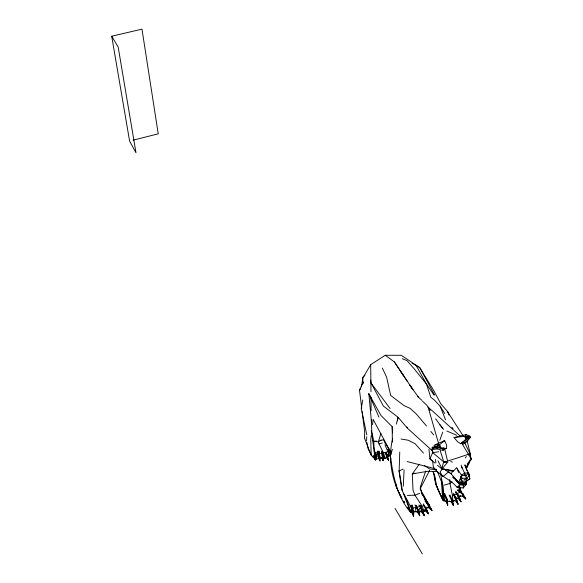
<?xml version="1.0" encoding="UTF-8"?>
<svg xmlns="http://www.w3.org/2000/svg" width="583" height="583" viewBox="0 0 583 583"><rect width="100%" height="100%" fill="white"/><g stroke="black" fill="none" stroke-linecap="round" stroke-linejoin="round"><path stroke-width="0.87" d="M370.817 380.021L370.788 382.718L390.078 408.515M376.057 452.226L375.627 460.147L374.709 456.7L376.567 456.613L376.028 454.871L375.124 454.908L375 452.27M414.331 511.204L410.971 512.486L405.338 496.497L402.554 491.454L399.144 470.955L399.756 452.109M435.8 446.789L435.88 444.428L444.683 440.61L446.782 445.572L446.257 448.465L442.439 449.697M382.331 451.708L382.171 455.753L383.031 460.679L383.519 457.444L382.608 452.503M366.576 440.843L366.743 436.652M403.305 486.12L404.106 469.905M463.223 488.022L463.398 484.969L466.152 482.811L466.283 484.152L463.223 488.022L456.999 487.257C450.316 478.832 439.196 476.231 433.358 466.888L432.608 461.131M401.279 497.394C391.543 479.751 387.833 458.325 392.629 438.635M379.008 451.198L379.963 460.905L377.762 456.496L377.624 451.271L379.008 451.198L378.724 455.542L379.963 460.905L379.97 456.037M469.774 460.045L469.621 462.268L466.582 468.127M446.359 461.772L443.714 461.867L432.681 452.648L431.967 449.726L432.192 447.168L440.653 446.899M413.813 511.415L413.595 516.553L411.46 511.757L411.358 510.096M454.157 477.411L458.012 482.381L458.602 482.389L460.074 479.328L461.976 478.337L466.305 478.235L469.366 475.874L469.541 474.373L468.346 472.93L464.942 465.613M371.254 435.428L370.744 439.888L371.218 455.483L364.47 438.081L364.703 432.214L362.145 411.591M372.493 424.737L373.105 419.388L390.901 452.481M390.304 462.559L390.938 458.151M362.772 400.004L361.234 408.486L366.816 434.969M397.409 420.839L398.08 417.268L383.395 406.089L370.89 382.688L370.693 364.63L385.254 355.28L401.242 355.28L419.665 367.589L433.621 390.289L440.741 403.72L448.393 412.436L448.903 415.038M361.3 387.003L362.99 378.323M469.06 476.719L469.541 474.373M396.338 424.111L398.08 417.268L405.644 426.1L407.663 427.747M375.882 452.058L375.124 454.908L375.627 460.147L376.567 456.613M451.198 470.43L441.703 468.798L443.714 461.867M380.925 433.512L378.323 441.943L378.979 443.896L383.563 453.078L385.13 458.537L389.495 455.294M425.699 471.042L420.285 487.206L421.866 493.648L429.431 505.395L428.257 504.018M428.009 507.115L424.205 511.444L410.366 512.012L411.591 508.42L406.045 497.962M460.074 479.328L461.488 475.211L464.906 473.061L468.346 472.93L469.366 475.874M392.454 449.347L390.224 455.629C393.124 475.385 396.819 496.556 410.366 512.012M439.837 440.26L442.73 432.09M466.538 468.215L468.929 461.736M383.519 457.444L381.617 457.626L383.519 457.444L384.175 457.917M433.89 447.496L432.484 448.414L437.155 447.766L438.802 444.304L428.097 407.065L460.599 436.397M361.7 408.005L359.478 390.071L363.435 381.945M467.442 480.436L464.527 483.387L458.602 482.389L451.213 474.008L452.976 470.488M420.103 488.889L429.649 470.423M363.158 377.456L370.693 364.63M469.687 453.253L471.304 459.156L466.225 466.845L464.928 464.819L466.983 470.583M457.626 481.361L453.283 476.967L457.954 482.615L464.469 483.62L465.948 481.543M419.25 464.192L412.298 473.95L413.004 490.099L414.943 495.164L422.048 506.037L424.205 511.444M467.683 463.594L468.747 462.122M464.469 483.62L466.473 480.837M442.402 468.834L440.092 472.026L442.781 476.624L448.852 471.72L450.127 472.922M464.418 443.503L467.238 441.367L470.445 437.192L468.812 435.253L468.156 436.419L465.394 438.314M465.256 457.925L466.364 456.482M438.394 444.341L436.529 446.716L436.959 448.881L443.787 450.659M468.346 472.93L465.985 475.896L466.305 478.235M471.304 459.156L461.867 443.328L470.066 436.179M437.979 460.898L442.111 468.79L447.766 462.064L444.712 448.932L443.401 447.904M450.848 470.998L453.567 471.042L456.627 467.566L458.646 472.427M465.686 482.156L464.527 483.387L462.086 483.015M463.674 484.67L466.684 481.522M366.904 442.49L368.223 449.056L372.464 456.846L374.767 454.587L387.906 451.832L390.923 453.304M462.931 444.494L470.445 437.192M359.478 390.071L360.746 388.846M365.024 375.212L362.48 377.587L363.071 383.665M468.003 436.31L466.648 434.43L454.04 437.571L457.866 441.965L460.803 443.721L467.42 437.884M462.72 442.023L460.803 443.721L463.062 442.963M468.229 454.842L470.095 453.195L467.238 441.367M468.754 454.827L469.993 453.734L464.571 442.468M463.398 484.969L459.885 484.903L456.999 487.257L460.796 487.242M452.022 481.813L449.952 483.496L444.173 485.151M437.031 446.578L444.683 440.61L443.218 441.674M459.018 483.926L462.341 481.347L466.859 480.764L469.92 478.818L467.573 472.23M443.065 499.42L443.925 500.899L452.86 501.788L454.303 500.68M456.474 499.012L457.917 497.904M459.36 496.796L460.803 495.688M464.928 485.034L466.283 484.152L466.079 482.433M437.396 445.215L438.802 444.304L440.114 445.332M381.144 440.136L378.323 441.943L372.756 440.901L371.276 430.509M465.832 434.94L466.648 434.43L465.161 436.259L454.04 437.571M461.867 443.328L463.325 442.417M466.356 481.055L469.92 478.818M458.566 489.195L463.019 493.867L457.356 489.968L462.334 494.267L463.019 493.867L465.781 498.953L462.166 496.184L459.535 496.038M462.166 496.184L463.361 495.499L465.781 498.953L462.334 494.267M426.486 507.137L428.483 507.655L431.981 510.526L429.343 505.352L428.629 505.738L424.956 501.008M428.483 507.655L429.722 506.984L431.981 510.526L424.752 498.924L429.343 505.352M460.271 481.361L461.816 480.523M399.144 470.955L403.108 469.045M452.86 501.788L452.525 495.805L460.315 492.067L458.755 486.958M423.069 504.995L425.539 508.762L426.304 508.434L428.418 513.842L424.286 510.096M425.364 510.664L426.698 510.089L428.418 513.842L425.539 508.762M386.004 452.306L387.134 455.068L386.398 455.374L385.195 453.312M419.694 493.32L414.943 495.164L407.313 495.448M463.981 479.685L467.77 478.424M455.52 492.227L458.376 496.636L459.156 496.344L461.015 501.788L458.158 498.531L456.176 498.006M458.158 498.531L459.513 498.013L461.015 501.788L458.376 496.636M446.447 461.423L443.903 462.319L446.556 462.217M448.145 460.825C455.534 458.653 462.698 456.183 469.993 453.734M419.403 508.23L420.183 511.48L421.677 512.268L424.271 515.693L422.69 510.11L421.873 510.38L418.864 504.936M453.173 494.348L455.644 499.019L456.445 498.749L458.056 504.28L455.418 500.899L453.399 500.301M423.09 511.794L422.362 510.752L420.183 511.48L423.09 511.794L424.271 515.693L419.898 505.512M414.826 473.105L412.298 473.95L427.937 471.224L437.184 471.647M459.732 483.635L462.589 482.884M465.839 482.79L460.73 484.495L458.865 482.615M416.08 505.446L419.753 515.715L418.834 511.765L415.883 511.466L417.399 512.195L419.753 515.715L418.434 510.074L417.603 510.314L415.001 504.878M417.399 512.195L418.834 511.765L416.685 506.948M378.979 443.896L382.331 442.993M133.07 140.197L158.233 133.835L141.975 29.15L111.696 36.219L129.601 141.071L135.985 152.761L118.174 47.012L111.696 36.219M449.187 495.244L451.417 499.981L452.248 499.777L453.319 505.432L451.169 501.854L449.296 501.016M451.169 501.854L452.619 501.489L453.319 505.432L451.417 499.981M373.258 456.249L374.621 459.506L381.683 457.844M386.974 456.598L390.501 455.768M411.591 508.42L422.048 506.037M374.621 459.506L373.776 441.462L376.458 441.003M380.021 440.398L383.585 439.786L385.035 443.095L391.623 452.889M431.967 449.726L436.959 448.881M444.734 493.641L447.219 499.493L443.371 492.693L446.352 499.631L447.219 499.493L447.678 505.235L446.082 501.475L444.676 500.615L443.517 493.575M447.584 501.234L446.082 501.475L447.001 500.236L447.584 501.234L447.678 505.235L446.352 499.631M385.975 456.963L387.549 456.708L388.511 460.198L386.267 457.24L387.549 456.708L386.449 453.938M438.656 451.759L432.681 452.648L429.904 458.821L432.659 461.204M413.296 510.744L413.595 516.553L412.421 510.876L412.465 505.002L413.296 510.744L412.421 510.876L411.059 505.104L411.204 507.604M413.026 511.524L411.46 511.757L413.697 512.493L412.181 512.712M379.569 455.454L378.724 455.542L377.624 451.271M378.513 457.334L379.978 457.189L378.505 456.729M464.906 436.696L468.156 436.419L469.169 438.387M438.423 447.452L446.257 448.465L441.251 448.371M464.746 437.163L469.096 437.359M424.482 509.885L426.698 510.089L425.809 508.923M465.147 483.19L458.602 482.389L455.811 479.379M387.629 454.791L389.094 454.98L388.956 451.206L387.826 449.209M372.464 456.846L374.155 457.072M380.065 457.859L385.13 458.537M436.31 469.891L429.627 468.972L424.57 465.642M457.291 468.849L461.488 475.211L465.985 475.896L461.641 467.012M437.155 447.766L444.712 448.932M458.012 482.381L460.461 482.76M401.068 439.021L408.151 440.216L415.176 443.772L423.433 453.057M442.111 468.79L453.567 471.042M467.632 436.769L465.161 436.259L466.385 438.839M407.153 461.561L434.911 468.666M450.783 461.605L452.503 462.115M462.297 483.307L463.893 483.795M435.312 469.344L436.536 469.781M402.328 358.734L406.985 360.615L414.054 368.66L426.552 384.175L434.102 395.274M446.884 431.048L456.729 435.282M459.054 482.411L460.133 483.708L462.334 484.903M412.152 363.224L419.767 367.56L434.459 394.757M445.106 469.519L446.607 470.401M459.513 498.013L458.274 497.204L456.744 493.451M428.403 506.088L429.722 506.984M444.253 469.169L451.213 474.008M385.254 355.28L394.414 361.956L407.532 381.661M434.765 462.931L429.904 458.821L428.964 449.245M437.534 465.278L441.703 468.798M406.672 427.521L433.016 451.431M417.668 396.462L421.983 400.441M422.58 401.228L427.099 405.528L429.875 409.973M451.548 500.454L452.619 501.489M392.541 432.914L392.17 426.661L380.932 415.431L368.857 393.765L371.488 422.158M447.161 412.021L448.997 413.981L463.274 436.033M452.597 477.018L453.749 478.257M444.712 413.493L440.158 406.249L434.816 400.47L430.757 397.176L426.552 384.175L416.677 366.459M451.883 427.237L453.086 428.556M459.885 484.903L453.45 476.93M426.494 426.013L416.196 413.872L410.038 408.311L404.026 405.615L390.646 395.412L386.631 377.15L382.382 368.172M455.636 492.183L459.156 496.344L455.826 491.199M439.917 424.81L443.656 429.409M430.888 431.449L433.614 434.852M435.632 418.805L442.541 428.199M410.119 385.538L418.711 397.54M387.994 449.165L390.304 452.401L388.956 451.206L391.069 454.696M459.113 482.272L460.133 483.708M453.377 494.275L456.445 498.749L453.559 493.298M400.9 371.655L413.063 389.838M409.55 384.693L412.582 389.24M394.414 361.956L403.217 375.277M423.345 503.909L426.304 508.434M402.19 498.844L396.476 487.505L395.901 483.912M403.655 501.11L404.631 502.626L403.698 501.169M408.545 508.682L407.561 507.166L410.971 512.486M421.276 492.701L429.095 505.884M428.265 407.379L430.145 410.381M395.034 508.42L422.289 553.85M432.746 471.538L434.116 473.862L436.018 484.568L442.694 500.003L441.491 481.784L437.476 471.669M456.62 480.312L457.495 481.835M442.213 497.933L439.64 493.495L436.346 485.056L434.444 474.343M420.547 489.676L428.942 504.623M420.103 505.439L422.69 510.11M388.249 453.37L389.094 454.98M424.752 498.924L427.995 505.293M371.218 398.663L368.857 393.765L378.921 417.078M416.196 505.41L418.434 510.074M450.025 495.033L452.248 499.777M455.644 499.019L458.056 504.28L456.802 500.433L455.556 499.573L454.485 496.439M421.32 508.463L422.362 510.752M384.977 444.858L387.906 451.832M460.322 476.479L462.341 481.347M381.705 457.422L383.031 460.679L383.097 455.695L382.171 455.753L381.552 451.089M440.158 406.249L445.55 419.855M403.327 493.269L410.498 511.706M461.117 465.11L462.326 468.411M464.141 473.352L465.045 475.823M465.955 478.293L466.859 480.764M459.404 486.878L461.459 492.715M440.143 450.433L443.371 460.621M459.637 486.747L461.35 492.744M387.134 455.068L388.511 460.198L386.398 455.374L385.851 452.364M383.497 455.287L383.949 457.043M440.187 447.372L439.546 444.589L435.88 444.428L434.131 445.244L434.284 446.658M433.286 471.414L435.581 483.89L443.189 500.775L443.124 486.557L440.61 474.066M452.525 495.805L449.952 483.496L449.733 479.517M441.302 479.758L442.526 485.624L443.925 500.899M373.776 441.462L371.786 431.464L371.305 419.796M374.767 454.587L372.756 440.901M461.488 475.211L461.976 478.337M399.02 470.743L401.862 490.31M415.439 508.172L415.774 510.642M470.095 453.195L470.86 459.178M435.501 459.404L435.873 462.968M392.17 426.661L392.366 442.089M370.89 382.688L370.963 391.747M371.007 397.183L371.116 410.767"/></g></svg>
